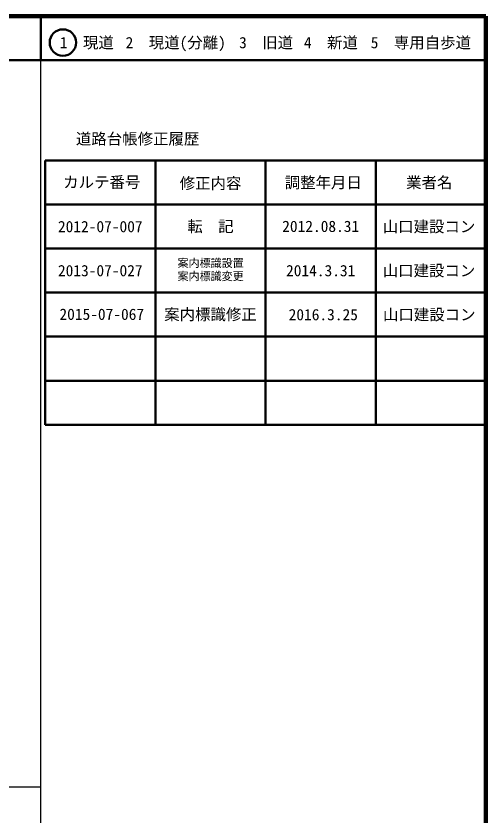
# Model space of a CAD drawing. Units: millimetres on the paper, enlarged 1000 times. Extents: x 40000 to 680000, y 20000 to 380000.
# Drawn here: x 573385 to 680000, y 198357 to 380000 of the extents above; entities that cross this region are included whole.
import ezdxf
from ezdxf.enums import TextEntityAlignment as Align

# ---------------------------------------------------------------- set-up
doc = ezdxf.new("R2010")
doc.units = ezdxf.units.MM
doc.header["$LTSCALE"] = 1000
for name, color, linetype, lineweight in [('M-TTL', 2, 'Continuous', 140), ('M-TTL-BAND', 7, 'Continuous', 25), ('M-TTL-FRAM', 2, 'Continuous', 50), ('M-TTL-LINE', 7, 'Continuous', 50)]:
    doc.layers.add(name, color=color, linetype=linetype, lineweight=lineweight)
doc.layers.add('M-TTL-TXT', color=7, linetype='Continuous')
doc.styles.add('ＭＳ ゴシック', font='')
doc.styles.get('ＭＳ ゴシック').set_extended_font_data('MS Gothic')

msp = doc.modelspace()

# ---------------------------------------------------------------- linework, layer by layer
at = {"layer": 'M-TTL'}
for p, q in [((680000, 380000), (40000, 380000)), ((680000, 20000), (680000, 380000))]:
    msp.add_line(p, q, dxfattribs=at)
at = {"layer": 'M-TTL-BAND'}
for p, q in [((579000, 20000), (579000, 370000)), ((40000, 205000), (579000, 205000))]:
    msp.add_line(p, q, dxfattribs=at)
at = {"layer": 'M-TTL-FRAM'}
for p, q in [((580000, 347197), (580000, 287197)), ((580000, 347197), (680000, 347197)), ((580000, 287197), (680000, 287197))]:
    msp.add_line(p, q, dxfattribs=at)
at = {"layer": 'M-TTL-LINE'}
for p, q in [((579000, 380000), (579000, 370000)), ((40000, 370000), (680000, 370000)), ((605000, 347197), (605000, 287197)), ((630000, 347197), (630000, 287197)), ((655000, 347197), (655000, 287197)), ((580000, 337197), (680000, 337197)), ((580000, 327197), (680000, 327197)), ((580000, 317197), (680000, 317197)), ((580000, 307197), (680000, 307197)), ((580000, 297197), (680000, 297197))]:
    msp.add_line(p, q, dxfattribs=at)
msp.add_circle((584031, 373958), 3000, dxfattribs=at)

# ---------------------------------------------------------------- texts
at = {"layer": 'M-TTL-TXT', "style": 'ＭＳ ゴシック'}
for s, height, p in [('1\u3000現道', 2566, (589448, 373958)), ('2\u3000現道(分離)', 2566, (609619, 373958)), ('3\u3000旧道', 2566, (630121, 373958)), ('4\u3000新道', 2566, (644824, 373958)), ('5\u3000専用自歩道', 2566, (665228, 373958)), ('道路台帳修正履歴', 2566, (600968, 352113)), ('カルテ番号', 2566, (592839, 342277)), ('修正内容', 2566, (617509, 342023)), ('調整年月日', 2566, (643089, 342197)), ('業者名', 2566, (667134, 342197)), ('2012-07-007', 2566, (592500, 332189)), ('転\u3000記', 2566, (617500, 332245)), ('2012.08.31', 2566, (642500, 332245)), ('山口建設コン', 2566, (667077, 332189)), ('2013-07-027', 2566, (592500, 322189)), ('案内標識設置', 1833, (617534, 323911)), ('2014.3.31', 2566, (642500, 322189)), ('山口建設コン', 2566, (667077, 322189)), ('案内標識変更', 1833, (617534, 320911)), ('2015-07-067', 2566, (592839, 312277)), ('案内標識修正', 2566, (617500, 312245)), ('2016.3.25', 2566, (643089, 312197)), ('山口建設コン', 2566, (667134, 312197))]:
    msp.add_text(s, height=height, dxfattribs=at).set_placement(p, align=Align.MIDDLE_CENTER)

doc.saveas('drawing.dxf')
